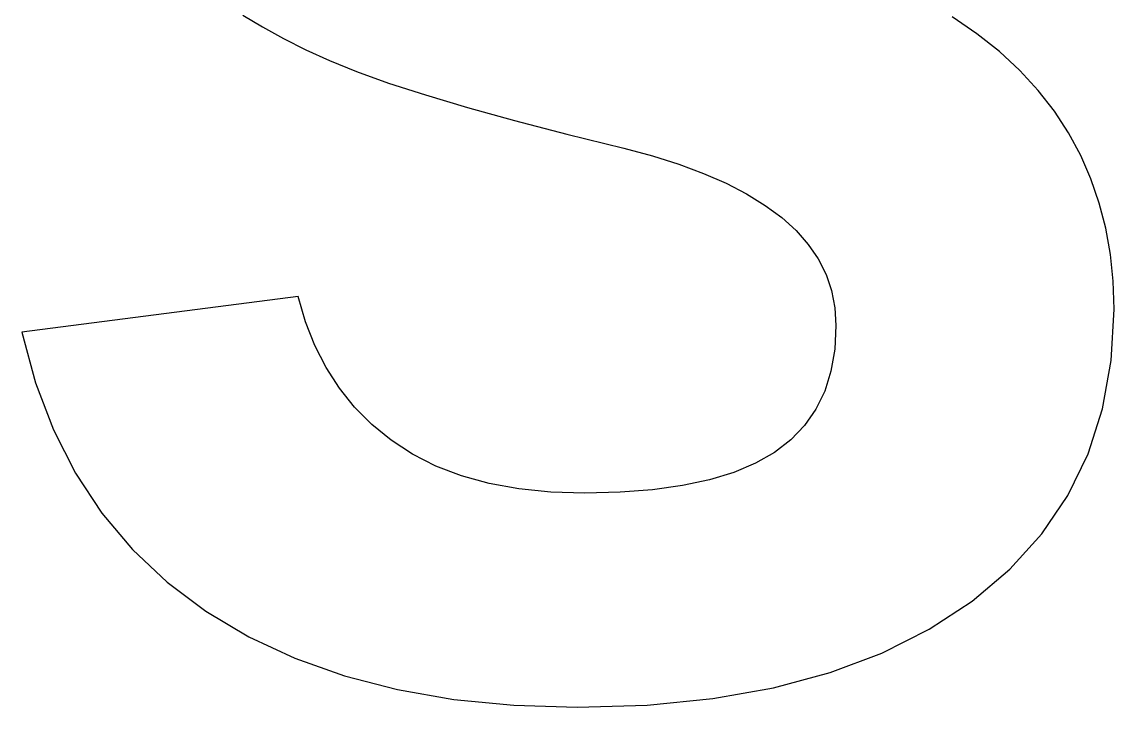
# Model space of a CAD drawing. Header units: metres. Extents: x -97 to 97, y -193 to 7.
# Drawn here: x -79.7 to 80.1, y -192.5 to -92.2 of the extents above; entities that cross this region are included whole.
import ezdxf

# ---------------------------------------------------------------- set-up
doc = ezdxf.new("R2010")
doc.units = ezdxf.units.M

msp = doc.modelspace()

# ---------------------------------------------------------------- linework, layer by layer
for p, q in [((-47.3638, -91.2237), (-44.499, -92.9751)), ((59.9746, -93.9586), (56.3534, -91.467)), ((-44.499, -92.9751), (-41.4289, -94.6716)), ((63.2835, -96.5862), (59.9746, -93.9586)), ((-41.4289, -94.6716), (-38.1534, -96.3132)), ((-38.1534, -96.3132), (-34.6726, -97.8998)), ((66.2799, -99.3498), (63.2835, -96.5862)), ((-34.6726, -97.8998), (-30.7227, -99.4974)), ((-30.7227, -99.4974), (-26.0412, -101.173)), ((68.964, -102.249), (66.2799, -99.3498)), ((-26.0412, -101.173), (-20.628, -102.927)), ((-20.628, -102.927), (-14.4831, -104.759)), ((71.3357, -105.285), (68.964, -102.249)), ((-14.4831, -104.759), (-7.60649, -106.669)), ((73.395, -108.456), (71.3357, -105.285)), ((-7.60649, -106.669), (0.001739, -108.658)), ((75.1627, -111.76), (73.395, -108.456)), ((0.001739, -108.658), (8.34164, -110.724)), ((8.34164, -110.724), (12.527, -111.834)), ((76.6585, -115.19), (75.1627, -111.76)), ((12.527, -111.834), (16.4172, -113.056)), ((16.4172, -113.056), (20.0124, -114.391)), ((20.0124, -114.391), (23.3125, -115.839)), ((23.3125, -115.839), (26.3176, -117.399)), ((77.8823, -118.748), (76.6585, -115.19)), ((26.3176, -117.399), (29.0275, -119.073)), ((29.0275, -119.073), (31.4424, -120.858)), ((78.8341, -122.433), (77.8823, -118.748)), ((31.4424, -120.858), (33.5484, -122.76)), ((33.5484, -122.76), (35.3303, -124.78)), ((79.514, -126.245), (78.8341, -122.433)), ((35.3303, -124.78), (36.7883, -126.919)), ((36.7883, -126.919), (37.9223, -129.176)), ((79.9219, -130.184), (79.514, -126.245)), ((37.9223, -129.176), (38.7323, -131.553)), ((80.0579, -134.251), (79.9219, -130.184)), ((-39.279, -132.41), (-79.6703, -137.654)), ((-38.2029, -136.102), (-39.279, -132.41)), ((38.7323, -131.553), (39.2182, -134.047)), ((39.2182, -134.047), (39.3802, -136.661)), ((79.6342, -141.787), (80.0579, -134.251)), ((-36.8375, -139.565), (-38.2029, -136.102)), ((39.3802, -136.661), (39.1966, -140.129)), ((-79.6703, -137.654), (-77.6631, -145.046)), ((-35.183, -142.8), (-36.8375, -139.565)), ((39.1966, -140.129), (38.6456, -143.325)), ((78.3629, -148.846), (79.6342, -141.787)), ((-33.2393, -145.807), (-35.183, -142.8)), ((38.6456, -143.325), (37.7273, -146.249)), ((-77.6631, -145.046), (-75.0426, -151.919)), ((-31.0064, -148.585), (-33.2393, -145.807)), ((37.7273, -146.249), (36.4416, -148.902)), ((-28.4843, -151.135), (-31.0064, -148.585)), ((36.4416, -148.902), (34.7886, -151.282)), ((76.2441, -155.428), (78.3629, -148.846)), ((-25.6731, -153.456), (-28.4843, -151.135)), ((34.7886, -151.282), (32.7683, -153.391)), ((-75.0426, -151.919), (-71.809, -158.27)), ((-22.5605, -155.506), (-25.6731, -153.456)), ((32.7683, -153.391), (30.3807, -155.228)), ((-19.1356, -157.24), (-22.5605, -155.506)), ((30.3807, -155.228), (27.6113, -156.808)), ((73.2778, -161.533), (76.2441, -155.428)), ((-15.3983, -158.658), (-19.1356, -157.24)), ((27.6113, -156.808), (24.4456, -158.144)), ((-71.809, -158.27), (-67.9622, -164.101)), ((-11.3488, -159.762), (-15.3983, -158.658)), ((20.8837, -159.237), (16.9255, -160.088)), ((24.4456, -158.144), (20.8837, -159.237)), ((-6.987, -160.55), (-11.3488, -159.762)), ((-2.31285, -161.023), (-6.987, -160.55)), ((2.67357, -161.181), (-2.31285, -161.023)), ((7.82047, -161.059), (2.67357, -161.181)), ((12.5711, -160.695), (7.82047, -161.059)), ((16.9255, -160.088), (12.5711, -160.695)), ((69.464, -167.16), (73.2778, -161.533)), ((-67.9622, -164.101), (-63.5023, -169.412)), ((64.8026, -172.31), (69.464, -167.16)), ((-63.5023, -169.412), (-58.4291, -174.202)), ((59.2938, -176.983), (64.8026, -172.31)), ((-58.4291, -174.202), (-52.7428, -178.471)), ((53.0305, -181.1), (59.2938, -176.983)), ((-52.7428, -178.471), (-46.4977, -182.194)), ((46.1048, -184.584), (53.0305, -181.1)), ((-46.4977, -182.194), (-39.7495, -185.343)), ((38.5165, -187.434), (46.1048, -184.584)), ((-39.7495, -185.343), (-32.4981, -187.92)), ((-32.4981, -187.92), (-24.7436, -189.925)), ((30.2658, -189.651), (38.5165, -187.434)), ((-24.7436, -189.925), (-16.486, -191.356)), ((21.3526, -191.235), (30.2658, -189.651)), ((-16.486, -191.356), (-7.72519, -192.215)), ((11.7769, -192.185), (21.3526, -191.235)), ((-7.72519, -192.215), (1.5387, -192.502)), ((1.5387, -192.502), (11.7769, -192.185))]:
    msp.add_line(p, q)

doc.saveas('drawing.dxf')
